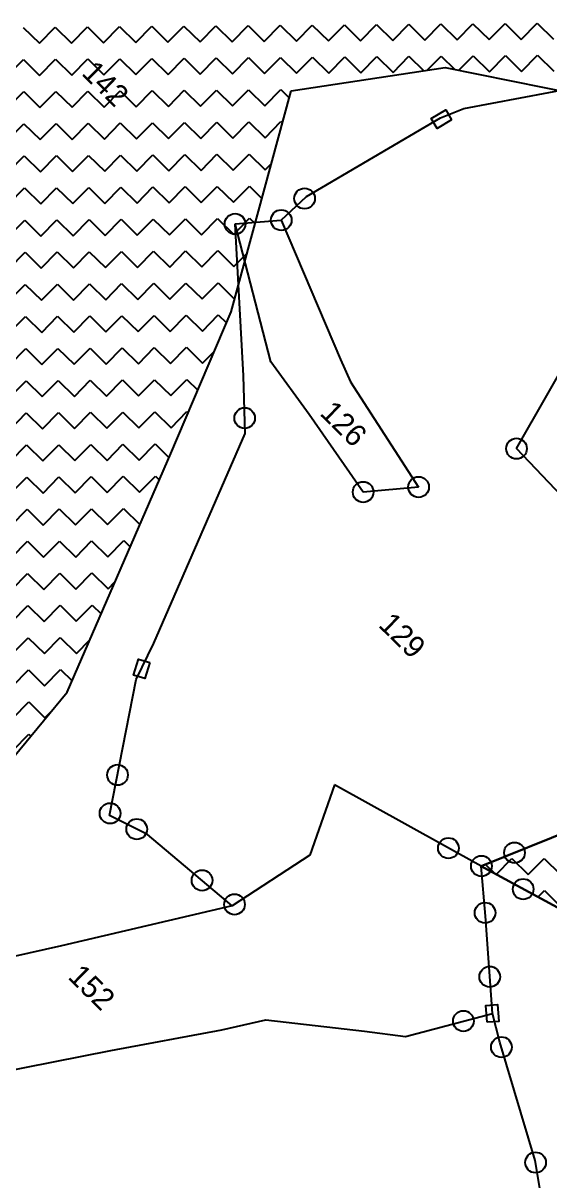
# Model space of a CAD drawing. Header units: metres. Extents: x 342804 to 346854, y 1762918 to 1765966.
# Drawn here: x 344088.2 to 344305.1, y 1764989 to 1765465.8 of the extents above; entities that cross this region are included whole.
import ezdxf

# ---------------------------------------------------------------- set-up
doc = ezdxf.new("R2010")
doc.units = ezdxf.units.M
doc.header["$MEASUREMENT"] = 0
for name, color, linetype in [('POLY_HATCH', 12, 'Continuous'), ('POLY_PARCEL', 6, 'Continuous'), ('TEXT_PARCEL', 7, 'Continuous')]:
    doc.layers.add(name, color=color, linetype=linetype)
doc.styles.add('TEXT_MAP', font='')
doc.styles.get('TEXT_MAP').set_extended_font_data('Kruti Dev 050')

msp = doc.modelspace()

# ---------------------------------------------------------------- linework, layer by layer
for points in [[(344264.65, 1765425.99), (344258.66, 1765422.48), (344256.23, 1765426.62), (344262.22, 1765430.14)], [(344140.33, 1765202.57), (344138.35, 1765195.91), (344133.74, 1765197.28), (344135.73, 1765203.94)], [(344279.3, 1765054.35), (344278.8, 1765061.27), (344283.59, 1765061.62), (344284.09, 1765054.69)]]:
    msp.add_lwpolyline(points, close=True)
for centre in [(344204.13, 1765393.6), (344194.53, 1765384.69), (344175.49, 1765383.12), (344179.45, 1765303.16), (344291.39, 1765290.59), (344228.23, 1765272.7), (344251.07, 1765274.77), (344127.09, 1765156.19), (344124.01, 1765140.38), (344135.02, 1765133.87), (344263.34, 1765126.06), (344290.56, 1765124.16), (344276.93, 1765118.66), (344161.9, 1765112.76), (344294.14, 1765109.16), (344175.28, 1765102.87), (344278.43, 1765099.41), (344280.35, 1765073.07), (344269.5, 1765054.82), (344285.16, 1765044.09), (344299.23, 1764996.58)]:
    msp.add_circle(centre, 4.25)
at = {"layer": 'POLY_HATCH', "linetype": 'Continuous'}
for p, q in [((344200.75, 1765458.39), (344207.31, 1765465.06)), ((344207.31, 1765465.06), (344213.98, 1765458.5)), ((344213.98, 1765458.5), (344220.54, 1765465.17)), ((344220.54, 1765465.17), (344227.21, 1765458.61)), ((344227.21, 1765458.61), (344233.77, 1765465.28)), ((344233.77, 1765465.28), (344240.44, 1765458.72)), ((344240.44, 1765458.72), (344247, 1765465.39)), ((344247, 1765465.39), (344253.67, 1765458.83)), ((344253.67, 1765458.83), (344260.23, 1765465.5)), ((344260.23, 1765465.5), (344266.9, 1765458.94)), ((344266.9, 1765458.94), (344273.46, 1765465.61)), ((344273.46, 1765465.61), (344280.13, 1765459.04)), ((344280.13, 1765459.04), (344286.69, 1765465.71)), ((344286.69, 1765465.71), (344293.36, 1765459.15)), ((344293.36, 1765459.15), (344299.92, 1765465.82)), ((344299.92, 1765465.82), (344306.59, 1765459.26)), ((344088.24, 1765464.09), (344094.91, 1765457.53)), ((344094.91, 1765457.53), (344101.47, 1765464.19)), ((344101.47, 1765464.19), (344108.14, 1765457.63)), ((344108.14, 1765457.63), (344114.7, 1765464.3)), ((344114.7, 1765464.3), (344121.37, 1765457.74)), ((344121.37, 1765457.74), (344127.93, 1765464.41)), ((344127.93, 1765464.41), (344134.6, 1765457.85)), ((344134.6, 1765457.85), (344141.16, 1765464.52)), ((344141.16, 1765464.52), (344147.83, 1765457.96)), ((344147.83, 1765457.96), (344154.39, 1765464.63)), ((344154.39, 1765464.63), (344161.06, 1765458.07)), ((344161.06, 1765458.07), (344167.62, 1765464.74)), ((344167.62, 1765464.74), (344174.29, 1765458.18)), ((344174.29, 1765458.18), (344180.85, 1765464.85)), ((344180.85, 1765464.85), (344187.52, 1765458.29)), ((344187.52, 1765458.29), (344194.08, 1765464.95)), ((344194.08, 1765464.95), (344200.75, 1765458.39)), ((344081.78, 1765444.19), (344088.34, 1765450.86)), ((344088.34, 1765450.86), (344095.01, 1765444.3)), ((344095.01, 1765444.3), (344101.57, 1765450.96)), ((344101.57, 1765450.96), (344108.24, 1765444.4)), ((344108.24, 1765444.4), (344114.81, 1765451.07)), ((344114.81, 1765451.07), (344121.47, 1765444.51)), ((344121.47, 1765444.51), (344128.04, 1765451.18)), ((344128.04, 1765451.18), (344134.7, 1765444.62)), ((344134.7, 1765444.62), (344141.27, 1765451.29)), ((344141.27, 1765451.29), (344147.93, 1765444.73)), ((344147.93, 1765444.73), (344154.5, 1765451.4)), ((344154.5, 1765451.4), (344161.16, 1765444.84)), ((344161.16, 1765444.84), (344167.73, 1765451.51)), ((344167.73, 1765451.51), (344174.39, 1765444.95)), ((344174.39, 1765444.95), (344180.96, 1765451.62)), ((344180.96, 1765451.62), (344187.62, 1765445.06)), ((344187.62, 1765445.06), (344194.19, 1765451.72)), ((344194.19, 1765451.72), (344200.85, 1765445.16)), ((344200.85, 1765445.16), (344207.42, 1765451.83)), ((344207.42, 1765451.83), (344214.08, 1765445.27)), ((344214.08, 1765445.27), (344220.65, 1765451.94)), ((344220.65, 1765451.94), (344227.31, 1765445.38)), ((344227.31, 1765445.38), (344233.88, 1765452.05)), ((344233.88, 1765452.05), (344240.54, 1765445.49)), ((344240.54, 1765445.49), (344247.11, 1765452.16)), ((344247.11, 1765452.16), (344253.16, 1765446.2)), ((344254.58, 1765446.41), (344260.34, 1765452.27)), ((344260.34, 1765452.27), (344265.94, 1765446.75)), ((344267.69, 1765446.4), (344273.57, 1765452.38)), ((344273.57, 1765452.38), (344280.24, 1765445.81)), ((344280.24, 1765445.81), (344286.8, 1765452.48)), ((344286.8, 1765452.48), (344293.47, 1765445.92)), ((344293.47, 1765445.92), (344300.03, 1765452.59)), ((344300.03, 1765452.59), (344306.7, 1765446.03)), ((344081.89, 1765430.96), (344088.45, 1765437.63)), ((344088.45, 1765437.63), (344095.12, 1765431.07)), ((344095.12, 1765431.07), (344101.68, 1765437.73)), ((344101.68, 1765437.73), (344108.35, 1765431.17)), ((344108.35, 1765431.17), (344114.91, 1765437.84)), ((344114.91, 1765437.84), (344121.58, 1765431.28)), ((344121.58, 1765431.28), (344128.14, 1765437.95)), ((344128.14, 1765437.95), (344134.81, 1765431.39)), ((344134.81, 1765431.39), (344141.37, 1765438.06)), ((344141.37, 1765438.06), (344148.04, 1765431.5)), ((344148.04, 1765431.5), (344154.6, 1765438.17)), ((344154.6, 1765438.17), (344161.27, 1765431.61)), ((344161.27, 1765431.61), (344167.83, 1765438.28)), ((344167.83, 1765438.28), (344174.5, 1765431.72)), ((344174.5, 1765431.72), (344181.06, 1765438.39)), ((344181.06, 1765438.39), (344187.73, 1765431.83)), ((344187.73, 1765431.83), (344194.29, 1765438.49)), ((344194.29, 1765438.49), (344197.77, 1765435.08)), ((344082, 1765417.73), (344088.56, 1765424.4)), ((344088.56, 1765424.4), (344095.23, 1765417.84)), ((344095.23, 1765417.84), (344101.79, 1765424.5)), ((344101.79, 1765424.5), (344108.46, 1765417.94)), ((344108.46, 1765417.94), (344115.02, 1765424.61)), ((344115.02, 1765424.61), (344121.69, 1765418.05)), ((344121.69, 1765418.05), (344128.25, 1765424.72)), ((344128.25, 1765424.72), (344134.92, 1765418.16)), ((344134.92, 1765418.16), (344141.48, 1765424.83)), ((344141.48, 1765424.83), (344148.15, 1765418.27)), ((344148.15, 1765418.27), (344154.71, 1765424.94)), ((344154.71, 1765424.94), (344161.38, 1765418.38)), ((344161.38, 1765418.38), (344167.94, 1765425.05)), ((344167.94, 1765425.05), (344174.61, 1765418.49)), ((344174.61, 1765418.49), (344181.17, 1765425.16)), ((344181.17, 1765425.16), (344187.84, 1765418.6)), ((344187.84, 1765418.6), (344194.4, 1765425.26)), ((344194.4, 1765425.26), (344194.96, 1765424.71)), ((344082.11, 1765404.5), (344088.67, 1765411.17)), ((344088.67, 1765411.17), (344095.34, 1765404.61)), ((344095.34, 1765404.61), (344101.9, 1765411.27)), ((344101.9, 1765411.27), (344108.57, 1765404.71)), ((344108.57, 1765404.71), (344115.13, 1765411.38)), ((344115.13, 1765411.38), (344121.8, 1765404.82)), ((344121.8, 1765404.82), (344128.36, 1765411.49)), ((344128.36, 1765411.49), (344135.03, 1765404.93)), ((344135.03, 1765404.93), (344141.59, 1765411.6)), ((344141.59, 1765411.6), (344148.26, 1765405.04)), ((344148.26, 1765405.04), (344154.82, 1765411.71)), ((344154.82, 1765411.71), (344161.49, 1765405.15)), ((344161.49, 1765405.15), (344168.05, 1765411.82)), ((344168.05, 1765411.82), (344174.72, 1765405.26)), ((344174.72, 1765405.26), (344181.28, 1765411.93)), ((344181.28, 1765411.93), (344187.95, 1765405.36)), ((344187.95, 1765405.36), (344190.41, 1765407.86)), ((344121.91, 1765391.59), (344128.47, 1765398.26)), ((344128.47, 1765398.26), (344135.14, 1765391.7)), ((344135.14, 1765391.7), (344141.7, 1765398.37)), ((344141.7, 1765398.37), (344148.37, 1765391.81)), ((344148.37, 1765391.81), (344154.93, 1765398.48)), ((344154.93, 1765398.48), (344161.6, 1765391.92)), ((344161.6, 1765391.92), (344168.16, 1765398.59)), ((344168.16, 1765398.59), (344174.83, 1765392.03)), ((344174.83, 1765392.03), (344181.39, 1765398.7)), ((344181.39, 1765398.7), (344186.55, 1765393.62)), ((344082.22, 1765391.27), (344088.78, 1765397.94)), ((344088.78, 1765397.94), (344095.45, 1765391.38)), ((344095.45, 1765391.38), (344102.01, 1765398.04)), ((344102.01, 1765398.04), (344108.68, 1765391.48)), ((344108.68, 1765391.48), (344115.24, 1765398.15)), ((344115.24, 1765398.15), (344121.91, 1765391.59)), ((344082.33, 1765378.04), (344088.89, 1765384.71)), ((344088.89, 1765384.71), (344095.56, 1765378.15)), ((344095.56, 1765378.15), (344102.12, 1765384.81)), ((344102.12, 1765384.81), (344108.79, 1765378.25)), ((344108.79, 1765378.25), (344115.35, 1765384.92)), ((344115.35, 1765384.92), (344122.02, 1765378.36)), ((344122.02, 1765378.36), (344128.58, 1765385.03)), ((344128.58, 1765385.03), (344135.25, 1765378.47)), ((344135.25, 1765378.47), (344141.81, 1765385.14)), ((344141.81, 1765385.14), (344148.48, 1765378.58)), ((344148.48, 1765378.58), (344155.04, 1765385.25)), ((344155.04, 1765385.25), (344161.71, 1765378.69)), ((344161.71, 1765378.69), (344168.27, 1765385.36)), ((344168.27, 1765385.36), (344174.94, 1765378.8)), ((344174.94, 1765378.8), (344181.5, 1765385.47)), ((344181.5, 1765385.47), (344183.75, 1765383.25)), ((344082.44, 1765364.81), (344089, 1765371.48)), ((344089, 1765371.48), (344095.67, 1765364.92)), ((344095.67, 1765364.92), (344102.23, 1765371.58)), ((344102.23, 1765371.58), (344108.9, 1765365.02)), ((344108.9, 1765365.02), (344115.46, 1765371.69)), ((344115.46, 1765371.69), (344122.13, 1765365.13)), ((344122.13, 1765365.13), (344128.69, 1765371.8)), ((344128.69, 1765371.8), (344135.36, 1765365.24)), ((344135.36, 1765365.24), (344141.92, 1765371.91)), ((344141.92, 1765371.91), (344148.59, 1765365.35)), ((344148.59, 1765365.35), (344155.15, 1765372.02)), ((344155.15, 1765372.02), (344161.82, 1765365.46)), ((344161.82, 1765365.46), (344168.38, 1765372.13)), ((344168.38, 1765372.13), (344175.05, 1765365.57)), ((344175.05, 1765365.57), (344180.45, 1765371.06)), ((344082.54, 1765351.58), (344089.1, 1765358.25)), ((344089.1, 1765358.25), (344095.77, 1765351.68)), ((344095.77, 1765351.68), (344102.33, 1765358.35)), ((344102.33, 1765358.35), (344109, 1765351.79)), ((344109, 1765351.79), (344115.56, 1765358.46)), ((344115.56, 1765358.46), (344122.23, 1765351.9)), ((344122.23, 1765351.9), (344128.79, 1765358.57)), ((344128.79, 1765358.57), (344135.46, 1765352.01)), ((344135.46, 1765352.01), (344142.02, 1765358.68)), ((344142.02, 1765358.68), (344148.69, 1765352.12)), ((344148.69, 1765352.12), (344155.25, 1765358.79)), ((344155.25, 1765358.79), (344161.92, 1765352.23)), ((344161.92, 1765352.23), (344168.49, 1765358.9)), ((344168.49, 1765358.9), (344175.15, 1765352.34)), ((344175.15, 1765352.34), (344175.47, 1765352.66)), ((344082.65, 1765338.35), (344089.21, 1765345.02)), ((344089.21, 1765345.02), (344095.88, 1765338.45)), ((344095.88, 1765338.45), (344102.44, 1765345.12)), ((344102.44, 1765345.12), (344109.11, 1765338.56)), ((344109.11, 1765338.56), (344115.67, 1765345.23)), ((344115.67, 1765345.23), (344122.34, 1765338.67)), ((344122.34, 1765338.67), (344128.9, 1765345.34)), ((344128.9, 1765345.34), (344135.57, 1765338.78)), ((344135.57, 1765338.78), (344142.13, 1765345.45)), ((344142.13, 1765345.45), (344148.8, 1765338.89)), ((344148.8, 1765338.89), (344155.36, 1765345.56)), ((344155.36, 1765345.56), (344162.03, 1765339)), ((344162.03, 1765339), (344168.59, 1765345.67)), ((344168.59, 1765345.67), (344171.96, 1765342.35)), ((344082.76, 1765325.12), (344089.32, 1765331.79)), ((344089.32, 1765331.79), (344095.99, 1765325.22)), ((344095.99, 1765325.22), (344102.55, 1765331.89)), ((344102.55, 1765331.89), (344109.22, 1765325.33)), ((344109.22, 1765325.33), (344115.78, 1765332)), ((344115.78, 1765332), (344122.45, 1765325.44)), ((344122.45, 1765325.44), (344129.01, 1765332.11)), ((344129.01, 1765332.11), (344135.68, 1765325.55)), ((344135.68, 1765325.55), (344142.24, 1765332.22)), ((344142.24, 1765332.22), (344148.91, 1765325.66)), ((344148.91, 1765325.66), (344155.47, 1765332.33)), ((344155.47, 1765332.33), (344162.14, 1765325.77)), ((344162.14, 1765325.77), (344166.98, 1765330.68)), ((344082.87, 1765311.89), (344089.43, 1765318.56)), ((344089.43, 1765318.56), (344096.1, 1765311.99)), ((344096.1, 1765311.99), (344102.66, 1765318.66)), ((344102.66, 1765318.66), (344109.33, 1765312.1)), ((344109.33, 1765312.1), (344115.89, 1765318.77)), ((344115.89, 1765318.77), (344122.56, 1765312.21)), ((344122.56, 1765312.21), (344129.12, 1765318.88)), ((344129.12, 1765318.88), (344135.79, 1765312.32)), ((344135.79, 1765312.32), (344142.35, 1765318.99)), ((344142.35, 1765318.99), (344149.02, 1765312.43)), ((344149.02, 1765312.43), (344155.58, 1765319.1)), ((344155.58, 1765319.1), (344160.12, 1765314.63)), ((344082.98, 1765298.66), (344089.54, 1765305.33)), ((344089.54, 1765305.33), (344096.21, 1765298.76)), ((344096.21, 1765298.76), (344102.77, 1765305.43)), ((344102.77, 1765305.43), (344109.44, 1765298.87)), ((344109.44, 1765298.87), (344116, 1765305.54)), ((344116, 1765305.54), (344122.67, 1765298.98)), ((344122.67, 1765298.98), (344129.23, 1765305.65)), ((344129.23, 1765305.65), (344135.9, 1765299.09)), ((344135.9, 1765299.09), (344142.46, 1765305.76)), ((344142.46, 1765305.76), (344149.13, 1765299.2)), ((344149.13, 1765299.2), (344155.69, 1765305.87)), ((344155.69, 1765305.87), (344156.17, 1765305.39)), ((344083.09, 1765285.43), (344089.65, 1765292.1)), ((344089.65, 1765292.1), (344096.32, 1765285.53)), ((344096.32, 1765285.53), (344102.88, 1765292.2)), ((344102.88, 1765292.2), (344109.55, 1765285.64)), ((344109.55, 1765285.64), (344116.11, 1765292.31)), ((344116.11, 1765292.31), (344122.78, 1765285.75)), ((344122.78, 1765285.75), (344129.34, 1765292.42)), ((344129.34, 1765292.42), (344136.01, 1765285.86)), ((344136.01, 1765285.86), (344142.57, 1765292.53)), ((344142.57, 1765292.53), (344148.27, 1765286.92)), ((344109.66, 1765272.41), (344116.22, 1765279.08)), ((344116.22, 1765279.08), (344122.89, 1765272.52)), ((344122.89, 1765272.52), (344129.45, 1765279.19)), ((344129.45, 1765279.19), (344136.12, 1765272.63)), ((344136.12, 1765272.63), (344142.68, 1765279.3)), ((344142.68, 1765279.3), (344144.28, 1765277.72)), ((344083.2, 1765272.2), (344089.76, 1765278.87)), ((344089.76, 1765278.87), (344096.43, 1765272.3)), ((344096.43, 1765272.3), (344102.99, 1765278.97)), ((344102.99, 1765278.97), (344109.66, 1765272.41)), ((344083.3, 1765258.97), (344089.86, 1765265.64)), ((344089.86, 1765265.64), (344096.53, 1765259.07)), ((344096.53, 1765259.07), (344103.09, 1765265.74)), ((344103.09, 1765265.74), (344109.76, 1765259.18)), ((344109.76, 1765259.18), (344116.32, 1765265.85)), ((344116.32, 1765265.85), (344122.99, 1765259.29)), ((344122.99, 1765259.29), (344129.55, 1765265.96)), ((344129.55, 1765265.96), (344136.22, 1765259.4)), ((344136.22, 1765259.4), (344136.4, 1765259.58)), ((344083.41, 1765245.74), (344089.97, 1765252.41)), ((344089.97, 1765252.41), (344096.64, 1765245.84)), ((344096.64, 1765245.84), (344103.2, 1765252.51)), ((344103.2, 1765252.51), (344109.87, 1765245.95)), ((344109.87, 1765245.95), (344116.43, 1765252.62)), ((344116.43, 1765252.62), (344123.1, 1765246.06)), ((344123.1, 1765246.06), (344129.66, 1765252.73)), ((344129.66, 1765252.73), (344132.3, 1765250.14)), ((344083.52, 1765232.51), (344090.08, 1765239.18)), ((344090.08, 1765239.18), (344096.75, 1765232.61)), ((344096.75, 1765232.61), (344103.31, 1765239.28)), ((344103.31, 1765239.28), (344109.98, 1765232.72)), ((344109.98, 1765232.72), (344116.54, 1765239.39)), ((344116.54, 1765239.39), (344123.21, 1765232.83)), ((344123.21, 1765232.83), (344126.03, 1765235.7)), ((344083.63, 1765219.28), (344090.19, 1765225.94)), ((344090.19, 1765225.94), (344096.86, 1765219.38)), ((344096.86, 1765219.38), (344103.42, 1765226.05)), ((344103.42, 1765226.05), (344110.09, 1765219.49)), ((344110.09, 1765219.49), (344116.65, 1765226.16)), ((344116.65, 1765226.16), (344120.32, 1765222.55)), ((344083.74, 1765206.05), (344090.3, 1765212.71)), ((344090.3, 1765212.71), (344096.97, 1765206.15)), ((344096.97, 1765206.15), (344103.53, 1765212.82)), ((344103.53, 1765212.82), (344110.2, 1765206.26)), ((344110.2, 1765206.26), (344115.67, 1765211.83)), ((344083.85, 1765192.82), (344090.41, 1765199.48)), ((344090.41, 1765199.48), (344097.08, 1765192.92)), ((344097.08, 1765192.92), (344103.64, 1765199.59)), ((344103.64, 1765199.59), (344108.35, 1765194.96)), ((344083.95, 1765179.59), (344090.52, 1765186.25)), ((344090.52, 1765186.25), (344097.18, 1765179.69)), ((344097.18, 1765179.69), (344099.75, 1765182.3)), ((344084.06, 1765166.36), (344090.62, 1765173.02)), ((344090.62, 1765173.02), (344091.43, 1765172.23)), ((344283.06, 1765115.18), (344289.51, 1765121.73)), ((344289.51, 1765121.73), (344296.18, 1765115.17)), ((344296.18, 1765115.17), (344302.74, 1765121.84)), ((344302.74, 1765121.84), (344309.41, 1765115.28)), ((344278.61, 1765119.33), (344282.54, 1765115.47)), ((344300.17, 1765105.89), (344302.85, 1765108.61)), ((344302.85, 1765108.61), (344309.52, 1765102.05))]:
    msp.add_line(p, q, dxfattribs=at)
at = {"layer": 'POLY_HATCH'}
for p, q in [((344198.55, 1765437.98), (344262.05, 1765447.54)), ((344262.05, 1765447.54), (344340.31, 1765431.77)), ((344173.93, 1765346.96), (344198.55, 1765437.98)), ((344149.02, 1765288.64), (344173.93, 1765346.96)), ((344106.29, 1765190.22), (344149.02, 1765288.64)), ((344068.55, 1765144.53), (344106.29, 1765190.22)), ((344276.78, 1765118.6), (344315.65, 1765134.3)), ((344319.92, 1765095.17), (344276.78, 1765118.6))]:
    msp.add_line(p, q, dxfattribs=at)
at = {"layer": 'POLY_PARCEL'}
for p, q in [((344269.64, 1765430.74), (344329.87, 1765441.99)), ((344260.15, 1765426.86), (344269.64, 1765430.74)), ((344204.92, 1765394.45), (344260.15, 1765426.86)), ((344194.53, 1765384.69), (344204.92, 1765394.45)), ((344175.49, 1765383.12), (344194.53, 1765384.69)), ((344194.53, 1765384.69), (344218.85, 1765327.24)), ((344178.9, 1765320.59), (344175.49, 1765383.12)), ((344190.28, 1765326.39), (344175.49, 1765383.12)), ((344291.39, 1765290.59), (344317.34, 1765336.19)), ((344218.85, 1765327.24), (344223.06, 1765318.06)), ((344206.03, 1765304.6), (344190.28, 1765326.39)), ((344179.65, 1765296.86), (344178.9, 1765320.59)), ((344223.06, 1765318.06), (344251.07, 1765274.77)), ((344228.23, 1765272.7), (344206.03, 1765304.6)), ((344141.99, 1765210.52), (344179.65, 1765296.86)), ((344309.98, 1765271.04), (344291.39, 1765290.59)), ((344251.07, 1765274.77), (344228.23, 1765272.7)), ((344134.76, 1765195.44), (344141.99, 1765210.52)), ((344123.83, 1765139.48), (344134.76, 1765195.44)), ((344216.47, 1765152.12), (344206.25, 1765123.15)), ((344276.78, 1765118.6), (344216.47, 1765152.12)), ((344139.46, 1765131.65), (344123.83, 1765139.48)), ((344174.36, 1765102.27), (344139.46, 1765131.65)), ((344315.65, 1765134.3), (344276.78, 1765118.6)), ((344206.25, 1765123.15), (344174.36, 1765102.27)), ((344278.55, 1765097.97), (344276.78, 1765118.6)), ((344276.78, 1765118.6), (344319.92, 1765095.17)), ((344174.36, 1765102.27), (344104.02, 1765085.86)), ((344281.45, 1765057.98), (344278.55, 1765097.97)), ((344104.02, 1765085.86), (343975.98, 1765056.7)), ((344170.02, 1765051.27), (344188.11, 1765055.38)), ((344188.11, 1765055.38), (344228.8, 1765050.6)), ((344245.65, 1765048.51), (344281.45, 1765057.98)), ((344284.56, 1765046.09), (344281.45, 1765057.98)), ((344124.37, 1765042.67), (344170.02, 1765051.27)), ((344228.8, 1765050.6), (344245.65, 1765048.51)), ((344299.09, 1764997.39), (344284.56, 1765046.09)), ((344033.72, 1765024.85), (344124.37, 1765042.67)), ((344301.54, 1764982.67), (344299.09, 1764997.39))]:
    msp.add_line(p, q, dxfattribs=at)

# ---------------------------------------------------------------- texts
at = {"layer": 'TEXT_PARCEL', "style": 'TEXT_MAP'}
for s, p in [('142', (344111.9, 1765444.78)), ('126', (344210, 1765304.75)), ('129', (344234.15, 1765217.56)), ('152', (344106.24, 1765072.64))]:
    msp.add_text(s, height=8.981, rotation=315.47, dxfattribs=at).set_placement(p)

doc.saveas('drawing.dxf')
